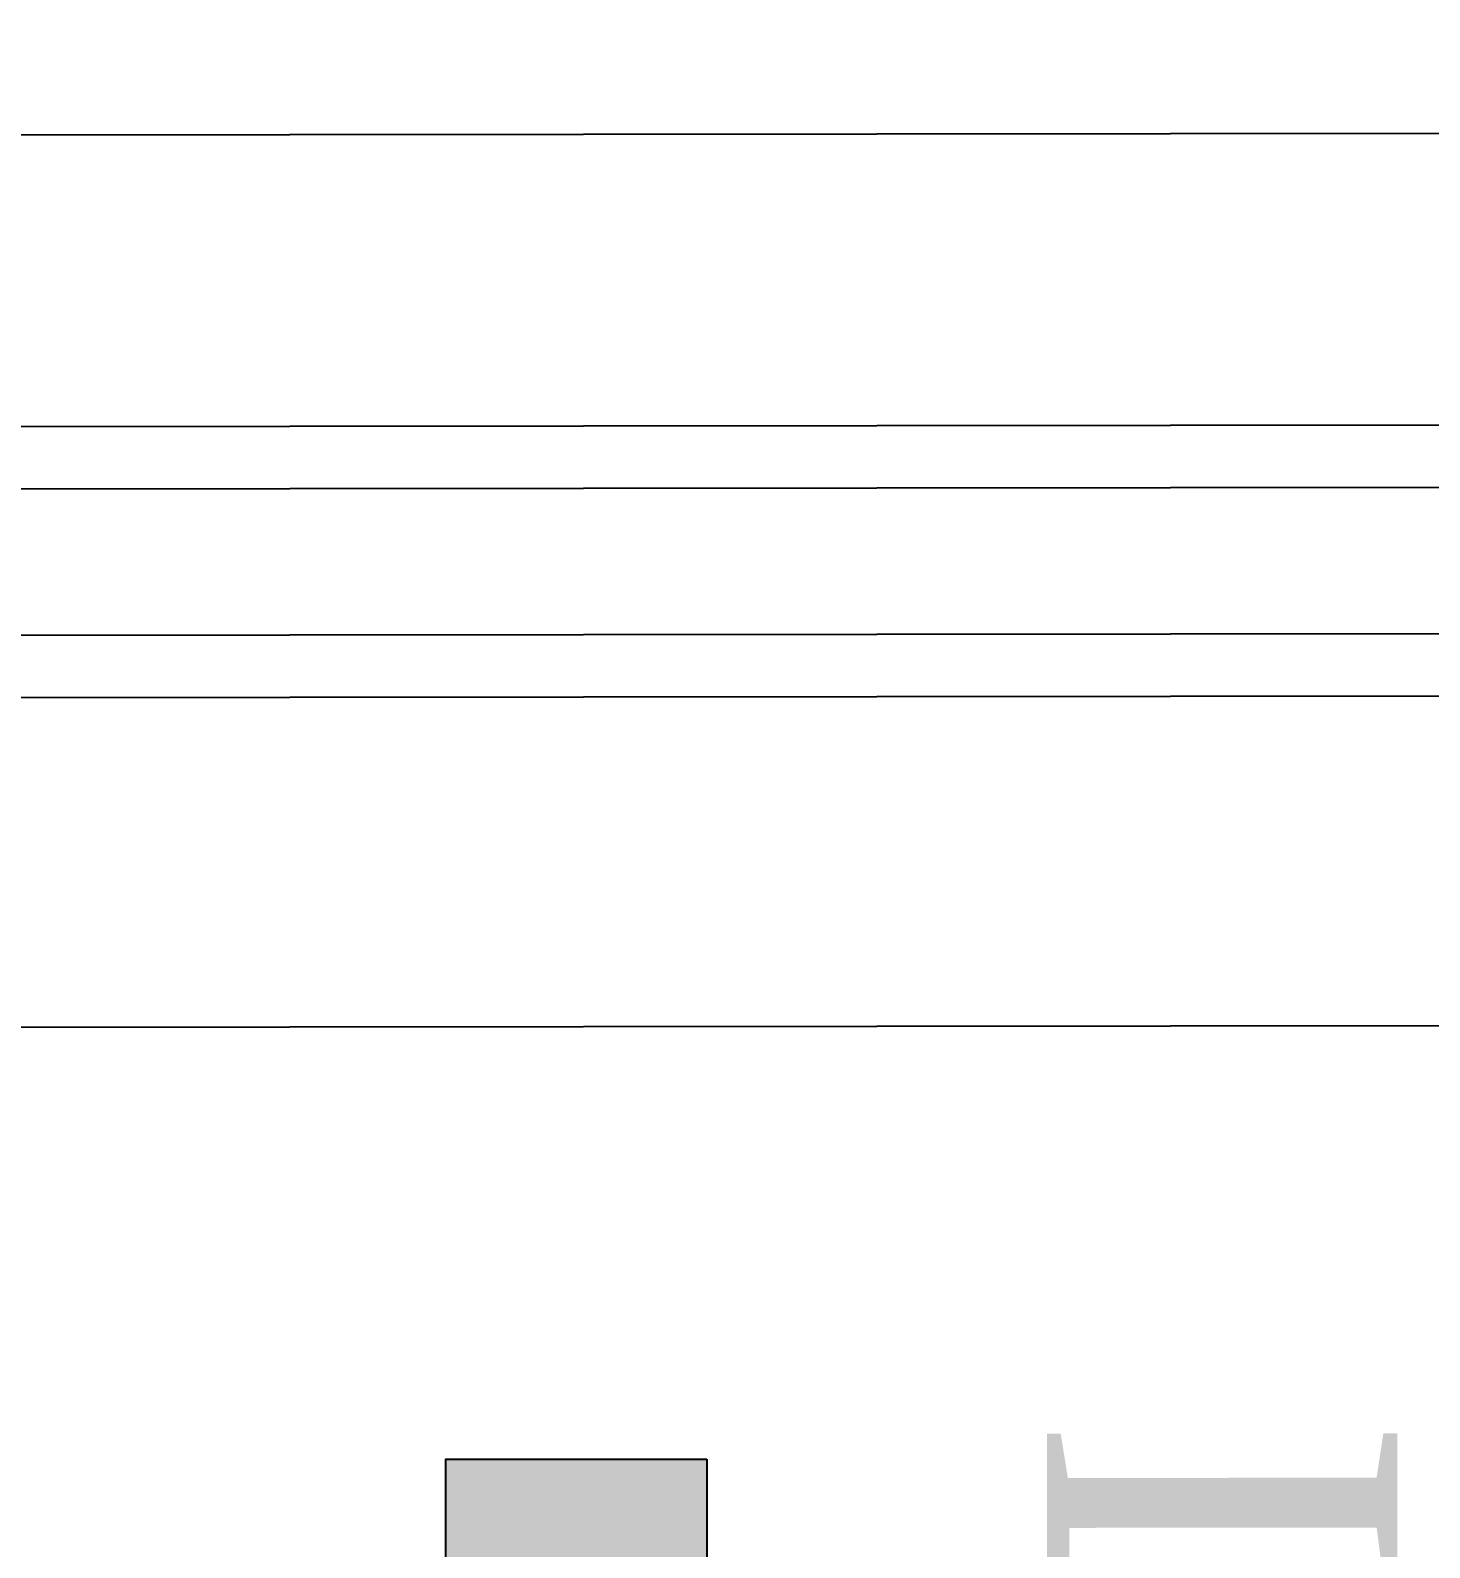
# Model space of a CAD drawing. Header units: feet. Extents: x -99009 to 3252343, y -11094690 to 9035152.
# Drawn here: x 2515390 to 2515870, y -1991424 to -1990904 of the extents above; entities that cross this region are included whole.
import ezdxf

# ---------------------------------------------------------------- set-up
doc = ezdxf.new("R2010")
doc.units = ezdxf.units.FT
for name, color, linetype in [('1', 1, 'Continuous'), ('JOB', 4, 'Continuous'), ('K-LINE', 7, 'Continuous')]:
    doc.layers.add(name, color=color, linetype=linetype)
doc.styles.add('DUTCH801', font='dutchi.ttf')

# ---------------------------------------------------------------- blocks, each defined once
blk = doc.blocks.new('furnace')
at = {"layer": 'K-LINE'}
h = blk.add_hatch(dxfattribs=at)
h.set_pattern_fill('ANGLE', color=1, scale=0.2, angle=0.3)
h.set_pattern_definition([(0.3, (-272288.7835, 32104.8309), (-0.0073146415, 1.3969808503), [1.016, -0.381]), (90.3, (-272288.7835, 32104.8309), (-1.3969808503, -0.0073146415), [1.016, -0.381])])
h.paths.add_polyline_path([(120909.63, 49405.51), (120909.63, 49296.33), (120784.45, 49296.33), (120784.45, 49206.86), (120909.63, 49206.86), (120909.63, 49097.68), (121127.93, 49251.59)])
h.paths.add_polyline_path([(120671.97, 49296.33), (120554.76, 49296.33), (120554.76, 49206.86), (120671.97, 49206.86)])
h.paths.add_polyline_path([(120784.45, 49296.33), (120671.97, 49296.33), (120671.97, 49206.86), (120784.45, 49206.86)])
at = {"layer": 'K-LINE', "color": 7, "linetype": 'Continuous', "lineweight": 25}
for p, q in [((120200.71, 48829.19), (120200.71, 49729.19)), ((120222.21, 49703.19), (120222.21, 48855.19)), ((120272.21, 48855.19), (120272.21, 49703.19)), ((120293.65, 49679.19), (120293.65, 48879.19)), ((120406.65, 49679.19), (120406.65, 48879.19))]:
    blk.add_line(p, q, dxfattribs=at)
at = {"layer": 'K-LINE'}
blk.add_lwpolyline([(120554.76, 49296.33), (120909.63, 49296.33), (120909.63, 49405.51), (121127.93, 49251.59), (120909.63, 49097.68), (120909.63, 49206.86), (120554.76, 49206.86), (120554.76, 49296.33)], dxfattribs=at)
at = {"layer": 'K-LINE', "color": 4, "insert": (120953.74, 49471.93), "char_height": 120, "attachment_point": 5, "style": 'DUTCH801'}
blk.add_mtext('LOADING', dxfattribs=at)

msp = doc.modelspace()

# ---------------------------------------------------------------- linework, layer by layer
at = {"layer": '1'}
msp.add_arc((2520410.24778, -1978395.99612), 100000, 84.1346387202, 194.3871675539, dxfattribs=at)
at = {"layer": 'JOB'}
msp.add_line((2514320.42106, -1990941.17048), (2520250.65207, -1990934.43749), dxfattribs=at)

# ---------------------------------------------------------------- block references
at = {"layer": 'JOB', "rotation": 270.0650517140735}
msp.add_blockref('furnace', (2466188.9242, -1870894.97808), dxfattribs=at)

doc.saveas('drawing.dxf')
